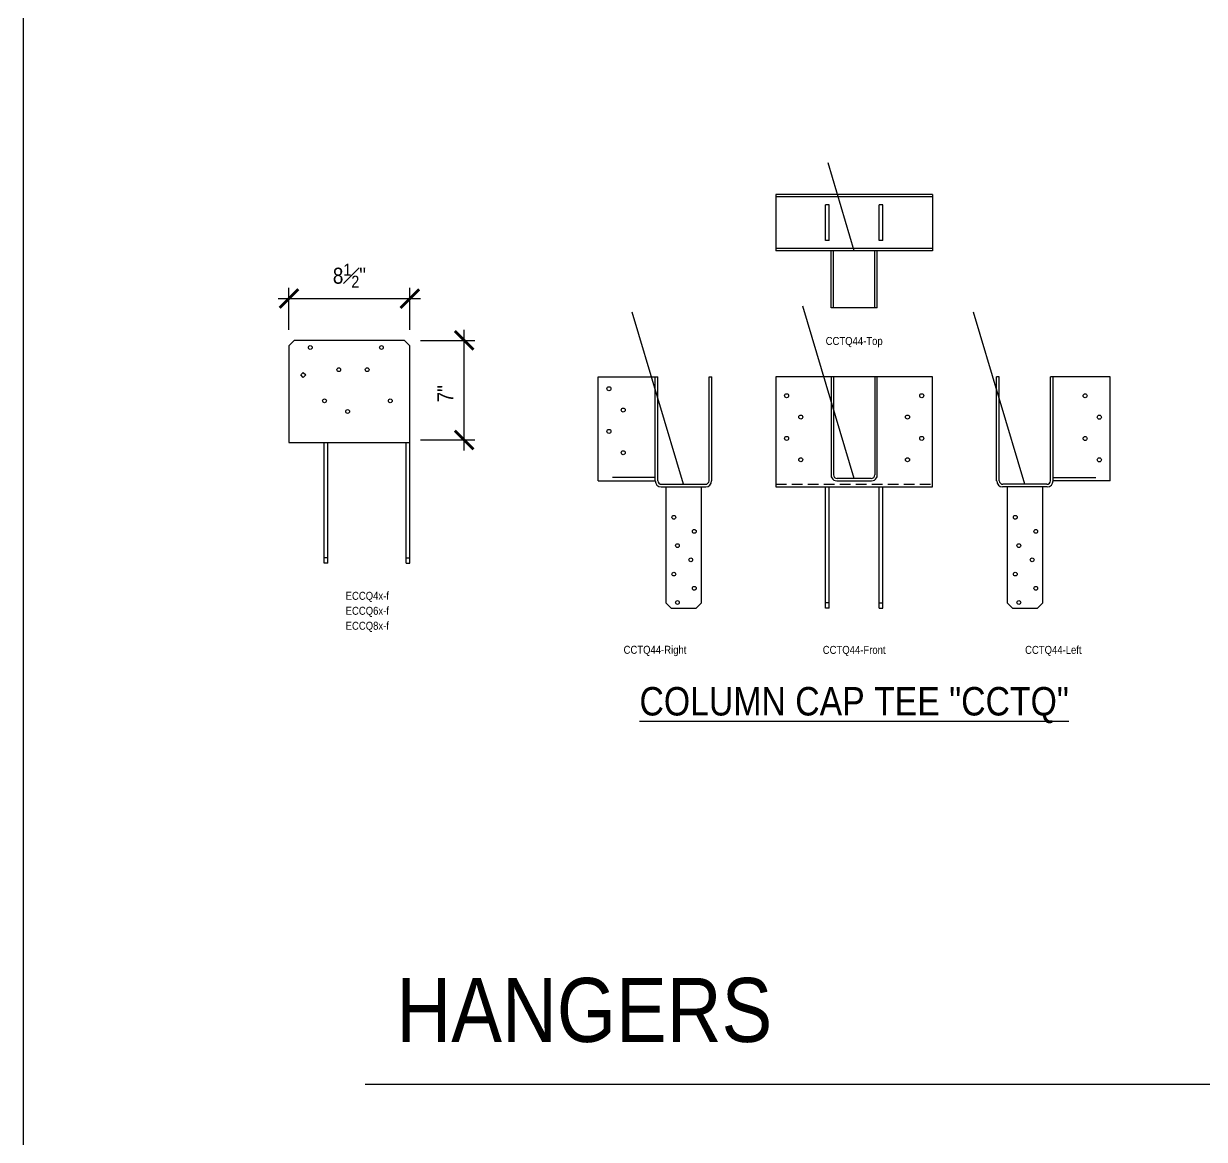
# Model space of a CAD drawing. Header units: inches. Extents: x -2661 to 42767, y -1222 to 9099.
# Drawn here: x 1230.6 to 1313.6, y 1719.9 to 1798.3 of the extents above; entities that cross this region are included whole.
import ezdxf

# ---------------------------------------------------------------- set-up
doc = ezdxf.new("R2010")
doc.units = ezdxf.units.IN
doc.header["$LTSCALE"] = 12
doc.header["$MEASUREMENT"] = 0
doc.header["$PDMODE"] = 3
doc.linetypes.add('HIDDEN', pattern=[0.375, 0.25, -0.125])
doc.linetypes.add('HIDDEN4', pattern=[0.09375, 0.0625, -0.03125])
doc.layers.get('0').update_dxf_attribs({"linetype": 'CONTINUOUS'})
doc.layers.get('DefPoints').update_dxf_attribs({"color": 251, "linetype": 'CONTINUOUS'})
for name, color, linetype in [('S-ANNO-DIMS', 2, 'CONTINUOUS'), ('S-ANNO-NOTE', 4, 'CONTINUOUS'), ('S-SIMPSON', 2, 'CONTINUOUS')]:
    doc.layers.add(name, color=color, linetype=linetype)
doc.layers.add('S-ANNO-NONPLOT', color=253, linetype='CONTINUOUS', plot=False, transparency=0.5)
doc.styles.add('Arial', font='arial.ttf', dxfattribs={"width": 0.85})
doc.dimstyles.new('DIM-12_Se', dxfattribs={"dimscale": 12, "dimtxt": 0.09375, "dimasz": 0.109375, "dimexe": 0.0625, "dimexo": 0.0625, "dimgap": 0.0625, "dimtad": 1, "dimdec": 4, "dimzin": 11, "dimdsep": 46, "dimlunit": 4, "dimtxsty": 'Arial', "dimblk": 'ARCHTICK', "dimcen": 0.125, "dimdle": 0.0625, "dimclrd": 256, "dimclre": 256, "dimclrt": 4, "dimadec": 0, "dimazin": 0, "dimtfac": 0.75, "dimtdec": 4, "dimtmove": 0, "dimatfit": 3, "dimfxl": 1, "dimfrac": 1, "dimtolj": 1, "dimtzin": 0, "dimarcsym": 0})

# ---------------------------------------------------------------- blocks, each defined once
blk = doc.blocks.new('ECCQ4X-f')
for p, q in [((-2.108, 15.67), (-2.483, 15.295)), ((-2.483, 15.295), (-2.483, 8.499)), ((5.642, 15.67), (-2.108, 15.67)), ((5.642, 15.67), (6.017, 15.295)), ((6.015, 8.499), (6.015, 15.298)), ((-1.651, 13.236), (-1.479, 13.408)), ((-1.479, 13.408), (-1.307, 13.236)), ((-1.479, 13.064), (-1.651, 13.236)), ((-1.307, 13.236), (-1.479, 13.064)), ((-2.485, 8.499), (6.015, 8.499)), ((0.002, 0), (0.002, 8.499)), ((0.256, 0), (0.256, 8.5)), ((5.76, 0), (5.76, 8.5)), ((6.015, 0), (6.015, 8.499)), ((0.256, 0.375), (0, 0.375)), ((0.256, 0), (0, 0)), ((5.76, 0.375), (6.017, 0.375)), ((5.76, 0), (6.017, 0))]:
    blk.add_line(p, q)
for centre in [(-0.983, 15.17), (4.017, 15.17), (1.017, 13.608), (3.017, 13.608), (0.017, 11.42), (1.642, 10.67), (4.642, 11.42)]:
    blk.add_circle(centre, 0.133)
blk = doc.blocks.new('_ARCHTICK')
at = {"color": 0, "linetype": 'ByBlock', "const_width": 0.15}
blk.add_lwpolyline([(-0.5, -0.5), (0.5, 0.5)], dxfattribs=at)
blk = doc.blocks.new('*D216')
at = {"layer": 'DefPoints', "color": 0, "transparency": 16777216}
for p in [(1257.722, 1779.019), (1249.225, 1776.083), (1257.722, 1776.083)]:
    blk.add_point(p, dxfattribs=at)
at = {"layer": 'S-ANNO-DIMS', "lineweight": -2, "transparency": 16777216}
for p, q in [((1249.225, 1776.833), (1249.225, 1779.769)), ((1257.722, 1776.833), (1257.722, 1779.769)), ((1248.475, 1779.019), (1258.472, 1779.019))]:
    blk.add_line(p, q, dxfattribs=at)
at = {"layer": 'S-ANNO-DIMS', "lineweight": -2, "transparency": 16777216, "xscale": 1.3125, "yscale": 1.3125, "zscale": 1.3125, "rotation": 180}
blk.add_blockref('_ARCHTICK', (1249.225, 1779.019), dxfattribs=at)
at = {"layer": 'S-ANNO-DIMS', "lineweight": -2, "transparency": 16777216, "xscale": 1.3125, "yscale": 1.3125, "zscale": 1.3125}
blk.add_blockref('_ARCHTICK', (1257.722, 1779.019), dxfattribs=at)
at = {"layer": 'S-ANNO-DIMS', "color": 4, "transparency": 16777216, "insert": (1253.474, 1780.626), "char_height": 1.125, "attachment_point": 5, "style": 'Arial'}
blk.add_mtext('\\A1;8{\\H0.75x;\\S1#2;}"', dxfattribs=at)
blk = doc.blocks.new('*D217')
at = {"layer": 'DefPoints', "color": 0, "transparency": 16777216}
for p in [(1257.722, 1776.083), (1261.535, 1776.083), (1257.722, 1769.082)]:
    blk.add_point(p, dxfattribs=at)
at = {"layer": 'S-ANNO-DIMS', "lineweight": -2, "transparency": 16777216}
for p, q in [((1261.535, 1768.332), (1261.535, 1776.833)), ((1258.472, 1776.083), (1262.285, 1776.083)), ((1258.472, 1769.082), (1262.285, 1769.082))]:
    blk.add_line(p, q, dxfattribs=at)
at = {"layer": 'S-ANNO-DIMS', "lineweight": -2, "transparency": 16777216, "xscale": 1.3125, "yscale": 1.3125, "zscale": 1.3125}
for p, rotation in [((1261.535, 1776.083), 90), ((1261.535, 1769.082), 270)]:
    blk.add_blockref('_ARCHTICK', p, dxfattribs=dict(at, rotation=rotation))
at = {"layer": 'S-ANNO-DIMS', "color": 4, "transparency": 16777216, "insert": (1260.223, 1772.326), "char_height": 1.125, "attachment_point": 5, "rotation": 90, "style": 'Arial'}
blk.add_mtext('\\A1;7"', dxfattribs=at)
blk = doc.blocks.new('CCTQ44-Front')
at = {"layer": 'S-SIMPSON'}
for p, q in [((-5.5, 7.151), (-5.5, -0.598)), ((5.5, 7.151), (-5.5, 7.151)), ((-1.625, 7.151), (-1.625, 0.323)), ((-1.453, 7.151), (-1.453, 0.25)), ((1.453, 7.151), (1.453, 0.25)), ((1.625, 0.323), (1.625, 7.151)), ((5.5, -0.598), (5.5, 7.151)), ((1.203, 0), (-1.203, 0)), ((-5.5, -0.598), (5.5, -0.598)), ((-2.004, -9.129), (-2.004, -0.598)), ((-1.75, -9.129), (-1.75, -0.598)), ((-1.125, -0.177), (1.125, -0.177)), ((1.75, -9.129), (1.75, -0.598)), ((2.004, -9.129), (2.004, -0.598)), ((-1.75, -8.754), (-2.006, -8.754)), ((-1.75, -9.129), (-2.006, -9.129)), ((1.75, -8.754), (2.006, -8.754)), ((1.75, -9.129), (2.006, -9.129))]:
    blk.add_line(p, q, dxfattribs=at)
at = {"layer": 'S-SIMPSON', "linetype": 'HIDDEN4'}
blk.add_line((-5.5, -0.411), (5.5, -0.411), dxfattribs=at)
at = {"layer": 'S-SIMPSON'}
for centre in [(-4.75, 5.812), (4.75, 5.812), (-3.75, 4.312), (3.75, 4.312), (-4.75, 2.812), (4.75, 2.812), (-3.75, 1.312), (3.75, 1.312)]:
    blk.add_circle(centre, 0.141, dxfattribs=at)
for centre, radius, start, end in [((-1.183, 0.265), 0.446, 172.53585, 277.46415), ((-1.203, 0.25), 0.25, 180, 270), ((1.183, 0.265), 0.446, 262.53585, 7.46415), ((1.203, 0.25), 0.25, 270, 0)]:
    blk.add_arc(centre, radius, start, end, dxfattribs=at)
blk = doc.blocks.new('CCTQ44-Right')
at = {"layer": 'S-SIMPSON'}
for p, q in [((-5.984, 7.563), (-1.797, 7.563)), ((-5.984, 0.234), (-5.984, 7.563)), ((-1.984, 0.234), (-1.984, 7.563)), ((-1.797, 0.25), (-1.797, 7.563)), ((1.797, 0.25), (1.797, 7.563)), ((1.797, 7.563), (1.984, 7.563)), ((1.984, 0.234), (1.984, 7.563)), ((-5.984, 0.234), (-1.984, 0.234)), ((-1.547, 0), (1.547, 0)), ((-1.562, -0.187), (1.562, -0.187)), ((-1.236, -0.187), (-1.236, -8.342)), ((1.264, -8.342), (1.264, -0.187)), ((-1.236, -8.342), (-0.861, -8.717)), ((-1.236, -8.342), (-0.861, -8.717)), ((-0.861, -8.717), (0.889, -8.717)), ((1.264, -8.342), (0.889, -8.717))]:
    blk.add_line(p, q, dxfattribs=at)
at = {"layer": 'S-SIMPSON', "linetype": 'HIDDEN'}
blk.add_line((-1.984, 0.474), (-5.984, 0.474), dxfattribs=at)
at = {"layer": 'S-SIMPSON'}
for centre, radius in [((-5.234, 6.718), 0.141), ((-4.234, 5.218), 0.141), ((-5.234, 3.718), 0.141), ((-4.234, 2.218), 0.141), ((-0.674, -2.319), 0.133), ((0.764, -3.312), 0.133), ((-0.424, -4.312), 0.133), ((0.514, -5.312), 0.133), ((-0.674, -6.312), 0.133), ((0.764, -7.312), 0.133), ((-0.424, -8.312), 0.133)]:
    blk.add_circle(centre, radius, dxfattribs=at)
for centre, radius, start, end in [((-1.562, 0.234), 0.421, 180, 270), ((-1.547, 0.25), 0.25, 180, 270), ((1.547, 0.25), 0.25, 270, 0), ((1.562, 0.234), 0.421, 270, 0)]:
    blk.add_arc(centre, radius, start, end, dxfattribs=at)
blk = doc.blocks.new('CCTQ44-Left')
at = {"layer": 'S-SIMPSON'}
for p, q in [((-1.984, 0.234), (-1.984, 7.563)), ((-1.797, 7.563), (-1.984, 7.563)), ((-1.797, 0.25), (-1.797, 7.563)), ((1.797, 0.25), (1.797, 7.563)), ((5.984, 7.563), (1.797, 7.563)), ((1.984, 0.234), (1.984, 7.563)), ((5.984, 0.234), (5.984, 7.563)), ((1.547, 0), (-1.547, 0)), ((5.984, 0.234), (1.984, 0.234)), ((1.562, -0.187), (-1.562, -0.187)), ((-1.236, -0.187), (-1.236, -8.342)), ((1.264, -8.342), (1.264, -0.187)), ((-1.236, -8.342), (-0.861, -8.717)), ((-1.236, -8.342), (-0.861, -8.717)), ((-0.861, -8.717), (0.889, -8.717)), ((1.264, -8.342), (0.889, -8.717))]:
    blk.add_line(p, q, dxfattribs=at)
at = {"layer": 'S-SIMPSON', "linetype": 'HIDDEN'}
blk.add_line((1.984, 0.474), (5.984, 0.474), dxfattribs=at)
at = {"layer": 'S-SIMPSON'}
for centre, radius in [((4.234, 6.218), 0.141), ((5.234, 4.718), 0.141), ((4.234, 3.218), 0.141), ((5.234, 1.718), 0.141), ((-0.674, -2.319), 0.133), ((0.764, -3.312), 0.133), ((-0.424, -4.312), 0.133), ((0.514, -5.312), 0.133), ((-0.674, -6.312), 0.133), ((0.764, -7.312), 0.133), ((-0.424, -8.312), 0.133)]:
    blk.add_circle(centre, radius, dxfattribs=at)
for centre, radius, start, end in [((-1.562, 0.234), 0.421, 180, 270), ((-1.547, 0.25), 0.25, 180, 270), ((1.547, 0.25), 0.25, 270, 0), ((1.562, 0.234), 0.421, 270, 0)]:
    blk.add_arc(centre, radius, start, end, dxfattribs=at)
blk = doc.blocks.new('CCTQ44-Top')
at = {"layer": 'S-SIMPSON'}
for p, q in [((5.5, 3.967), (-5.5, 3.967)), ((-5.5, 3.967), (-5.5, 0)), ((5.5, 3.796), (-5.5, 3.796)), ((5.5, 3.967), (5.5, 0)), ((5.5, 0.171), (-5.5, 0.171)), ((5.5, 0), (-5.5, 0)), ((-1.625, -4), (-1.625, 0)), ((-1.453, -4), (-1.453, 0)), ((1.453, -4), (1.453, 0)), ((1.625, -4), (1.625, 0)), ((1.625, -4), (-1.625, -4))]:
    blk.add_line(p, q, dxfattribs=at)
at = {"layer": 'S-SIMPSON', "linetype": 'HIDDEN'}
for p, q in [((-2.004, 0.733), (-2.004, 3.233)), ((-1.75, 3.233), (-2.004, 3.233)), ((-1.75, 0.733), (-1.75, 3.233)), ((1.75, 0.733), (1.75, 3.233)), ((2.004, 3.233), (1.75, 3.233)), ((2.004, 0.733), (2.004, 3.233)), ((-1.75, 0.733), (-2.004, 0.733)), ((2.004, 0.733), (1.75, 0.733))]:
    blk.add_line(p, q, dxfattribs=at)

msp = doc.modelspace()

# ---------------------------------------------------------------- linework, layer by layer
at = {"layer": 'S-ANNO-NONPLOT'}
for p, q in [((1288.95482, 1782.3777), (1287.116, 1788.56163)), ((1276.95482, 1765.96621), (1273.35473, 1778.0733)), ((1288.95482, 1766.3777), (1285.35473, 1778.48479)), ((1300.95482, 1765.96621), (1297.35473, 1778.0733))]:
    msp.add_line(p, q, dxfattribs=at)
msp.add_lwpolyline([(1230.57281, 2012.36325), (1505.0403, 2012.36325), (1505.0403, 940.00328), (1230.57281, 940.00328)], close=True, dxfattribs=at)
at = {"layer": 'S-ANNO-NOTE', "color": 6}
msp.add_line((1254.57281, 1723.79979), (1376.45249, 1723.79979), dxfattribs=at)

# ---------------------------------------------------------------- block references
at = {"layer": 'S-SIMPSON'}
for name, p in [('CCTQ44-Top', (1288.95482, 1782.3777)), ('ECCQ4X-f', (1251.70772, 1760.41207)), ('CCTQ44-Right', (1276.95482, 1765.96621)), ('CCTQ44-Front', (1288.95482, 1766.3777)), ('CCTQ44-Left', (1300.95482, 1765.96621))]:
    msp.add_blockref(name, p, dxfattribs=at)

# ---------------------------------------------------------------- texts
at = {"layer": 'S-ANNO-NOTE', "color": 191, "attachment_point": 5, "style": 'Arial'}
for s, insert, char_height, width in [('\\A1;CCTQ44-Top', (1288.95482, 1775.95334), 0.5625, 11.1077856), ('\\A1;ECCQ4x-f', (1254.73172, 1758.04967), 0.5625, 11.1077856), ('\\A1;ECCQ6x-f', (1254.73172, 1756.99722), 0.5625, 11.1077856), ('\\A1;ECCQ8x-f', (1254.73172, 1755.94477), 0.5625, 11.1077856), ('\\A1;CCTQ44-Right', (1274.95482, 1754.24897), 0.5625, 11.1077856), ('\\A1;CCTQ44-Left', (1302.95482, 1754.24897), 0.5625, 11.1077856), ('\\A1;CCTQ44-Front', (1288.95482, 1754.24897), 0.5625, 11.1077856), ('\\A1;{\\LCOLUMN CAP TEE "CCTQ"}', (1288.95482, 1750.4404), 2, 43.7360388)]:
    msp.add_mtext(s, dxfattribs=dict(at, insert=insert, char_height=char_height, width=width))
at = {"layer": 'S-ANNO-NOTE', "insert": (1256.77526, 1731.26954), "char_height": 4.5, "width": 101.1342857, "attachment_point": 1, "style": 'Arial'}
msp.add_mtext('\\A1;HANGERS', dxfattribs=at)

# ---------------------------------------------------------------- dimensions: what is measured, and where the dimension line sits
at = {"layer": 'S-ANNO-DIMS'}
dim = msp.add_linear_dim(base=(1257.72243, 1779.01899), p1=(1249.22484, 1776.08254), p2=(1257.72243, 1776.08254), dimstyle='DIM-12_Se', dxfattribs=at)
dim.commit()
dim.dimension.update_dxf_attribs({"geometry": '*D216', "text_midpoint": (1253.47363, 1779.01899), "dimtype": 160})
dim = msp.add_linear_dim(base=(1261.535137, 1776.082536), p1=(1257.722432, 1769.08249), p2=(1257.722432, 1776.082536), angle=90, dimstyle='DIM-12_Se', dxfattribs=at)
dim.commit()
dim.dimension.update_dxf_attribs({"geometry": '*D217', "text_midpoint": (1261.535137, 1772.32599), "dimtype": 160})

doc.saveas('drawing.dxf')
